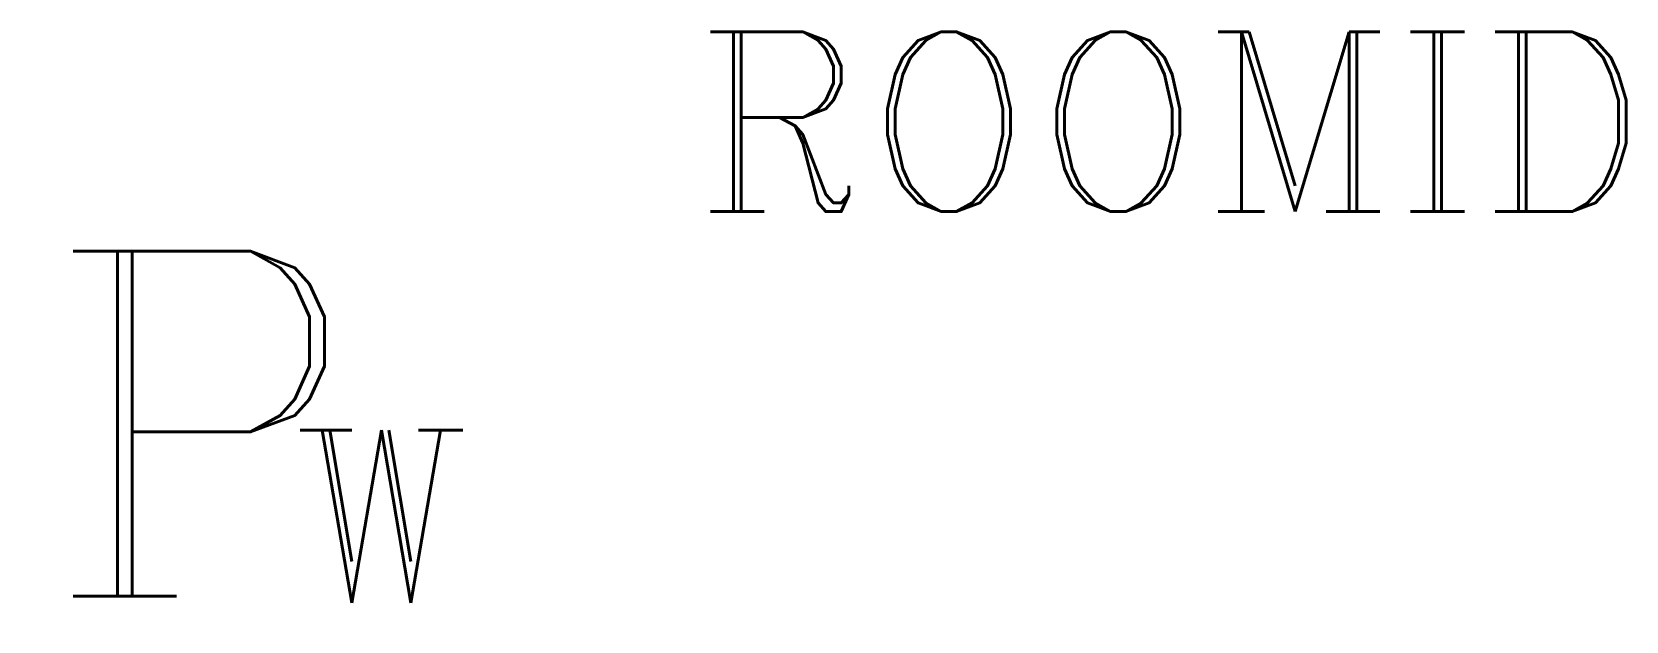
# Model space of a CAD drawing. Header units: inches. Extents: x -11.9 to 82.4, y 3.5 to 38.4.
import ezdxf

# ---------------------------------------------------------------- set-up
doc = ezdxf.new("R2010")
doc.units = ezdxf.units.IN
doc.header["$LTSCALE"] = 48
doc.header["$MEASUREMENT"] = 0
doc.styles.add('FSL12-1', font='complex.shx')
doc.styles.add('WSNotes', font='complex.shx', dxfattribs={"height": 18})

msp = doc.modelspace()

# ---------------------------------------------------------------- texts
at = {"style": 'WSNotes', "flags": 1}
msp.add_attdef('ROOMID', (27.34, 27.773), '', height=10.625, dxfattribs=at)

# ---------------------------------------------------------------- wipeouts: each hides what was drawn before it
msp.add_wipeout([(-11.899, 26.044), (15.101, 26.044), (15.101, 3.544), (-11.899, 3.544)])

# ---------------------------------------------------------------- next in the draw order: texts
at = {"linetype": 'Continuous', "attachment_point": 1, "style": 'FSL12-1'}
for s, insert, char_height, width in [('P', (-11.204, 25.422), 20.4, 91.8), ('W', (3.538, 14.834), 10.2, 66.9375)]:
    msp.add_mtext(s, dxfattribs=dict(at, insert=insert, char_height=char_height, width=width))

doc.saveas('drawing.dxf')
